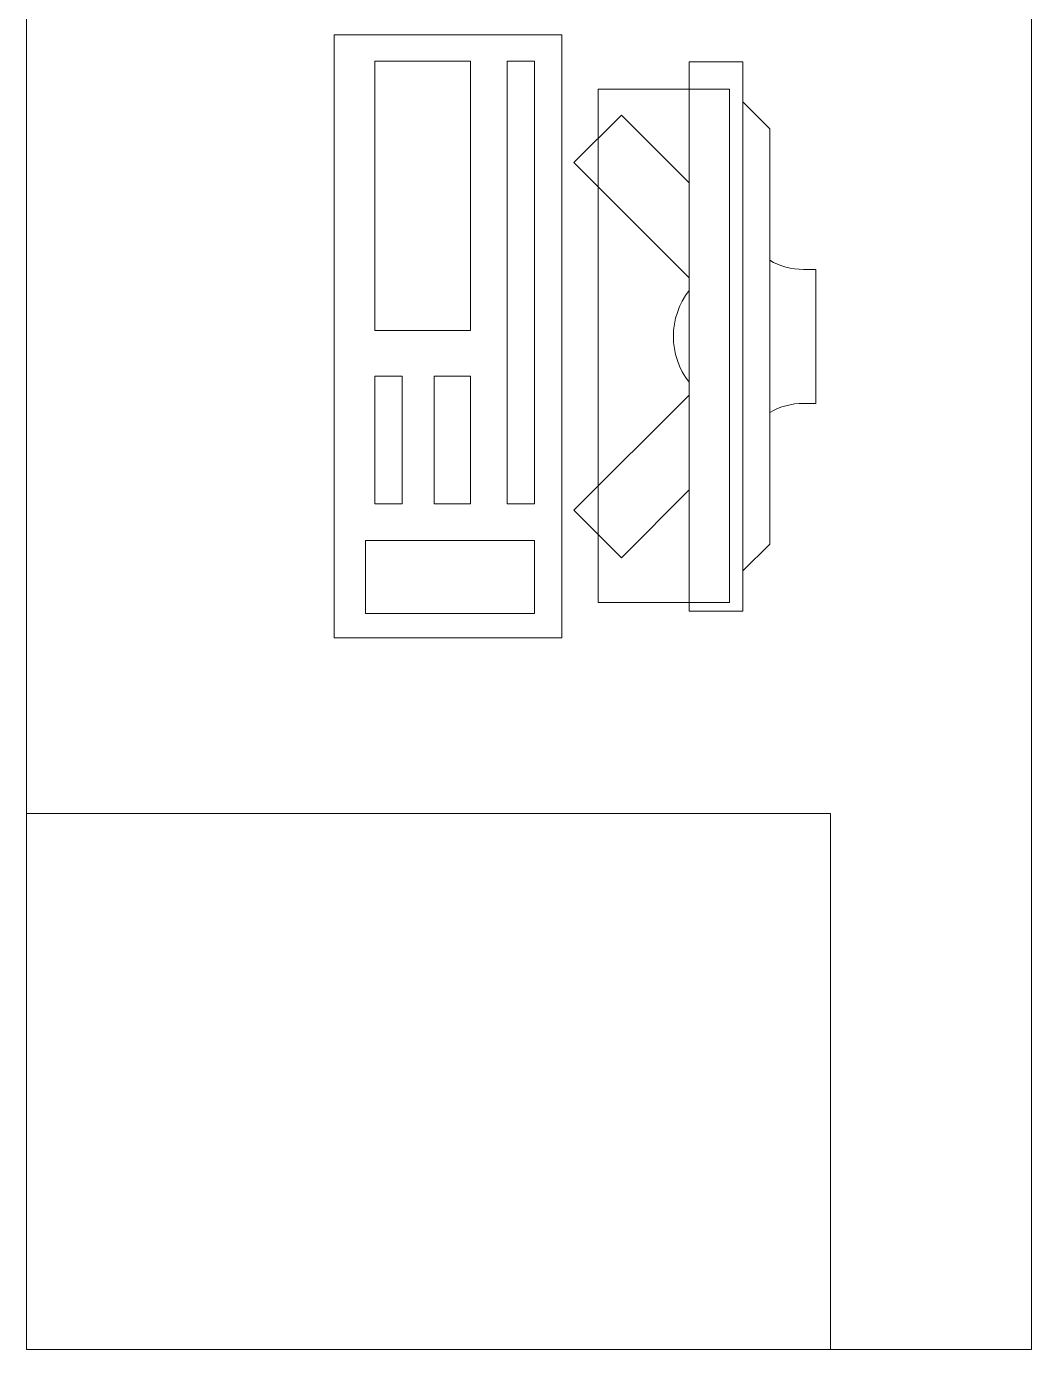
# Model space of a CAD drawing. Header units: inches. Extents: x -501855 to 57169, y -29325 to 19878.
# Drawn here: x 32180 to 32930, y -4491 to -3503 of the extents above; entities that cross this region are included whole.
import ezdxf

# ---------------------------------------------------------------- set-up
doc = ezdxf.new("R2010")
doc.units = ezdxf.units.IN
doc.header["$LTSCALE"] = 25
doc.header["$MEASUREMENT"] = 0
doc.linetypes.add('00-Ground Floor$0$HIDDEN', pattern=[9.525, 6.35, -3.175])
doc.linetypes.add('DASHDOT', pattern=[25.4, 12.7, -6.35, 0, -6.35])
doc.layers.get('0').update_dxf_attribs({"color": 8})
doc.layers.add('00-Ground Floor$0$LOADING', color=253, linetype='Continuous', lineweight=5)
doc.layers.add('E-LITE-CLNG-CNDT', color=6, linetype='DASHDOT', lineweight=35)

# ---------------------------------------------------------------- blocks, each defined once
blk = doc.blocks.new('00-Ground Floor$0$GF21043-P')
at = {"color": 0}
for p, q in [((0.8, 0.75), (-0.8, 0.75)), ((-0.8, 0.75), (-0.8, 0)), ((-0.8, 0), (0.8, 0))]:
    blk.add_line(p, q, dxfattribs=at)
at = {"color": 0, "linetype": '00-Ground Floor$0$HIDDEN'}
for p, q in [((-0.8, 0.6), (-0.4, 0.6)), ((-0.4, 0.6), (-0.4, 0))]:
    blk.add_line(p, q, dxfattribs=at)
blk = doc.blocks.new('00-Ground Floor$0$ITCWLS1-P')
at = {"layer": '00-Ground Floor$0$LOADING'}
for p, q in [((-0.17, 0.45), (-0.17, 0)), ((-0.17, 0.45), (0, 0.45)), ((0, 0.45), (0, 0)), ((-0.26509, 0.43, 0), (-0.30509, 0.43, 0)), ((-0.30509, 0.43, 0), (-0.30509, 0.02, 0)), ((-0.26509, 0.43, 0), (-0.26509, 0.02, 0)), ((-0.14957, 0.43047), (-0.12914, 0.43047)), ((-0.12914, 0.43047), (-0.12914, 0.40893)), ((-0.197, 0.40939), (-0.295, 0.40939)), ((-0.295, 0.02639), (-0.295, 0.40939)), ((-0.197, 0.02639), (-0.197, 0.40939)), ((-0.32509, 0.38, 0), (-0.30509, 0.4, 0)), ((-0.32509, 0.38, 0), (-0.32509, 0.07, 0)), ((-0.35032, 0.275), (-0.35961, 0.275)), ((-0.35961, 0.175), (-0.35961, 0.275)), ((-0.35032, 0.175), (-0.35961, 0.175)), ((-0.32509, 0.07, 0), (-0.30509, 0.05, 0)), ((-0.30509, 0.02, 0), (-0.26509, 0.02, 0)), ((-0.197, 0.02639), (-0.295, 0.02639)), ((-0.17, 0), (0, 0))]:
    blk.add_line(p, q, dxfattribs=at)
at = {"layer": '00-Ground Floor$0$LOADING', "extrusion": (2.48281e-10, 3.18408e-10, -1)}
for p, q in [((-0.26509, 0.33952), (-0.21443, 0.39019)), ((-0.17907, 0.35483), (-0.21443, 0.39019)), ((-0.26509, 0.26881), (-0.17907, 0.35483))]:
    blk.add_line(p, q, dxfattribs=at)
at = {"layer": '00-Ground Floor$0$LOADING', "extrusion": (2.48281e-10, -3.18408e-10, -1)}
for p, q in [((-0.26509, 0.18119), (-0.17907, 0.09517)), ((-0.26509, 0.11048), (-0.21443, 0.05981)), ((-0.17907, 0.09517), (-0.21443, 0.05981))]:
    blk.add_line(p, q, dxfattribs=at)
at = {"layer": '00-Ground Floor$0$LOADING'}
for points in [[(-0.12914, 0.40893), (-0.12914, 0.09996), (-0.14957, 0.09996), (-0.14957, 0.43047)], [(-0.14957, 0.09997), (-0.14957, 0.09997), (-0.14957, 0.09997), (-0.14957, 0.09997), (-0.14957, 0.09997), (-0.14957, 0.09997), (-0.14957, 0.09997), (-0.14957, 0.09997), (-0.14957, 0.09997)], [(-0.14957, 0.09997), (-0.14957, 0.09997), (-0.14957, 0.09997), (-0.14957, 0.09997), (-0.14957, 0.09997), (-0.14957, 0.09997), (-0.14957, 0.09997), (-0.14957, 0.09997), (-0.14957, 0.09997), (-0.14957, 0.09997), (-0.14957, 0.09997), (-0.14957, 0.09997), (-0.14957, 0.09997), (-0.14957, 0.09997), (-0.14957, 0.09997), (-0.14957, 0.09997), (-0.14957, 0.09997), (-0.14957, 0.09997)], [(-0.14957, 0.09996), (-0.14957, 0.09996), (-0.14957, 0.09996), (-0.14957, 0.09996), (-0.14957, 0.09996), (-0.14957, 0.09996), (-0.14957, 0.09996), (-0.14957, 0.09996), (-0.14957, 0.09996), (-0.14957, 0.09996)], [(-0.14957, 0.09996), (-0.14957, 0.09996), (-0.14957, 0.09996), (-0.14957, 0.09996), (-0.14957, 0.09996), (-0.14957, 0.09996), (-0.14957, 0.09996)], [(-0.14957, 0.09997), (-0.14957, 0.09997), (-0.14957, 0.09997), (-0.14957, 0.09997), (-0.14957, 0.09997), (-0.14957, 0.09997), (-0.14957, 0.09997), (-0.14957, 0.09997), (-0.14957, 0.09997), (-0.14957, 0.09997)], [(-0.14957, 0.09997), (-0.14957, 0.09997), (-0.14957, 0.09997), (-0.14957, 0.09997), (-0.14957, 0.09997), (-0.14957, 0.09997), (-0.14957, 0.09997), (-0.14957, 0.09997), (-0.14957, 0.09997), (-0.14957, 0.09997), (-0.14957, 0.09997), (-0.14957, 0.09997), (-0.14957, 0.09997), (-0.14957, 0.09997), (-0.14957, 0.09997)], [(-0.14957, 0.09997), (-0.14957, 0.09997), (-0.14957, 0.09997), (-0.14957, 0.09997), (-0.14957, 0.09997), (-0.14957, 0.09997), (-0.14957, 0.09997), (-0.14957, 0.09997), (-0.14957, 0.09997), (-0.14957, 0.09997)], [(-0.14957, 0.09997), (-0.14957, 0.09997), (-0.14957, 0.09997), (-0.14957, 0.09997), (-0.14957, 0.09997), (-0.14957, 0.09997), (-0.14957, 0.09997), (-0.14957, 0.09997), (-0.14957, 0.09997), (-0.14957, 0.09997)], [(-0.14957, 0.09996), (-0.14957, 0.09996), (-0.14957, 0.09996), (-0.14957, 0.09996), (-0.14957, 0.09996), (-0.14957, 0.09996), (-0.14957, 0.09996), (-0.14957, 0.09996), (-0.14957, 0.09996), (-0.14957, 0.09996), (-0.14957, 0.09996), (-0.14957, 0.09996), (-0.14957, 0.09996), (-0.14957, 0.09996), (-0.14957, 0.09996), (-0.14957, 0.09996), (-0.14957, 0.09996), (-0.14957, 0.09996), (-0.14957, 0.09997), (-0.14957, 0.09997), (-0.14957, 0.09997), (-0.14957, 0.09997), (-0.14957, 0.09997), (-0.14957, 0.09997), (-0.14957, 0.09997), (-0.14957, 0.09997), (-0.14957, 0.09997), (-0.14957, 0.09997), (-0.14957, 0.09997), (-0.14957, 0.09997), (-0.14957, 0.09997), (-0.14957, 0.09997), (-0.14956, 0.09997), (-0.14956, 0.09997), (-0.14956, 0.09997), (-0.14956, 0.09996), (-0.14956, 0.09996), (-0.14956, 0.09996), (-0.14956, 0.09996), (-0.14956, 0.09996), (-0.14956, 0.09996), (-0.14956, 0.09996), (-0.14956, 0.09996), (-0.14956, 0.09996), (-0.14956, 0.09996), (-0.14956, 0.09996), (-0.14956, 0.09996), (-0.14956, 0.09996), (-0.14957, 0.09996), (-0.14957, 0.09996), (-0.14957, 0.09996), (-0.14957, 0.09996), (-0.14957, 0.09996), (-0.14957, 0.09996)], [(-0.14957, 0.09996), (-0.14957, 0.09996), (-0.14957, 0.09996), (-0.14957, 0.09996), (-0.14957, 0.09996), (-0.14957, 0.09996), (-0.14957, 0.09996), (-0.14957, 0.09996), (-0.14957, 0.09996), (-0.14957, 0.09996), (-0.14957, 0.09997), (-0.14957, 0.09997), (-0.14957, 0.09997), (-0.14957, 0.09996), (-0.14957, 0.09996), (-0.14957, 0.09996), (-0.14957, 0.09996), (-0.14957, 0.09996), (-0.14957, 0.09996), (-0.14957, 0.09997), (-0.14957, 0.09997), (-0.14957, 0.09997), (-0.14957, 0.09997), (-0.14957, 0.09997), (-0.14957, 0.09997), (-0.14957, 0.09997), (-0.14957, 0.09997), (-0.14957, 0.09997), (-0.14957, 0.09997), (-0.14957, 0.09997), (-0.14957, 0.09997), (-0.14957, 0.09997), (-0.14957, 0.09997), (-0.14957, 0.09997), (-0.14957, 0.09997), (-0.14957, 0.09997), (-0.14957, 0.09997), (-0.14957, 0.09997), (-0.14957, 0.09997), (-0.14957, 0.09997), (-0.14957, 0.09997), (-0.14957, 0.09997), (-0.14957, 0.09997), (-0.14957, 0.09997), (-0.14957, 0.09997), (-0.14957, 0.09997), (-0.14957, 0.09997), (-0.14957, 0.09997), (-0.14957, 0.09997), (-0.14957, 0.09997), (-0.14957, 0.09997), (-0.14957, 0.09997), (-0.14957, 0.09997), (-0.14957, 0.09997), (-0.14957, 0.09997), (-0.14957, 0.09997), (-0.14957, 0.09997), (-0.14957, 0.09997), (-0.14957, 0.09997), (-0.14957, 0.09997), (-0.14957, 0.09997), (-0.14957, 0.09997), (-0.14957, 0.09997), (-0.14957, 0.09997), (-0.14957, 0.09997), (-0.14957, 0.09997), (-0.14957, 0.09997), (-0.14957, 0.09997), (-0.14957, 0.09997), (-0.14957, 0.09997), (-0.14957, 0.09997), (-0.14957, 0.09997), (-0.14957, 0.09997), (-0.14957, 0.09997), (-0.14957, 0.09997), (-0.14957, 0.09997), (-0.14957, 0.09997), (-0.14957, 0.09997), (-0.14957, 0.09997), (-0.14957, 0.09997), (-0.14956, 0.09997), (-0.14957, 0.09997), (-0.14957, 0.09997), (-0.14957, 0.09997), (-0.14957, 0.09997), (-0.14956, 0.09997), (-0.14957, 0.09997), (-0.14957, 0.09997), (-0.14957, 0.09997), (-0.14957, 0.09997), (-0.14957, 0.09997), (-0.14957, 0.09997), (-0.14957, 0.09997), (-0.14957, 0.09997), (-0.14957, 0.09997), (-0.14957, 0.09997), (-0.14956, 0.09997), (-0.14957, 0.09996), (-0.14957, 0.09996), (-0.14957, 0.09996), (-0.14956, 0.09996), (-0.14957, 0.09996), (-0.14957, 0.09996), (-0.14957, 0.09996), (-0.14957, 0.09996), (-0.14957, 0.09996), (-0.14957, 0.09996), (-0.14957, 0.09996), (-0.14957, 0.09996), (-0.14957, 0.09996), (-0.14957, 0.09996)], [(-0.14957, 0.09996), (-0.14957, 0.09996), (-0.14957, 0.09996), (-0.14957, 0.09996), (-0.14957, 0.09996), (-0.14957, 0.09996), (-0.14957, 0.09996), (-0.14957, 0.09996)], [(-0.14957, 0.09996), (-0.14957, 0.09996), (-0.14957, 0.09996), (-0.14957, 0.09996), (-0.14957, 0.09996), (-0.14957, 0.09996), (-0.14957, 0.09996), (-0.14957, 0.09996), (-0.14957, 0.09996), (-0.14957, 0.09996), (-0.14957, 0.09996), (-0.14957, 0.09996), (-0.14957, 0.09996), (-0.14957, 0.09996), (-0.14957, 0.09996), (-0.14957, 0.09996), (-0.14957, 0.09996), (-0.14957, 0.09996), (-0.14957, 0.09996), (-0.14957, 0.09996), (-0.14957, 0.09996), (-0.14957, 0.09996), (-0.14957, 0.09996), (-0.14957, 0.09996), (-0.14957, 0.09996), (-0.14957, 0.09996), (-0.14957, 0.09996), (-0.14957, 0.09996), (-0.14957, 0.09996), (-0.14957, 0.09996), (-0.14957, 0.09996), (-0.14957, 0.09996), (-0.14957, 0.09996), (-0.14957, 0.09996), (-0.14957, 0.09996), (-0.14957, 0.09996), (-0.14957, 0.09996), (-0.14957, 0.09996), (-0.14957, 0.09996), (-0.14957, 0.09996), (-0.14957, 0.09996), (-0.14957, 0.09996), (-0.14957, 0.09996), (-0.14957, 0.09996), (-0.14957, 0.09996), (-0.14957, 0.09996), (-0.14957, 0.09996), (-0.14957, 0.09996), (-0.14956, 0.09996), (-0.14956, 0.09996), (-0.14956, 0.09996), (-0.14956, 0.09996), (-0.14957, 0.09996), (-0.14957, 0.09996), (-0.14957, 0.09996), (-0.14957, 0.09996), (-0.14957, 0.09996), (-0.14957, 0.09996), (-0.14956, 0.09996), (-0.14957, 0.09996), (-0.14957, 0.09996), (-0.14957, 0.09996), (-0.14957, 0.09996), (-0.14957, 0.09996), (-0.14957, 0.09996), (-0.14957, 0.09996), (-0.14957, 0.09996), (-0.14957, 0.09996), (-0.14957, 0.09996), (-0.14956, 0.09996), (-0.14956, 0.09996), (-0.14957, 0.09996), (-0.14957, 0.09996), (-0.14957, 0.09996), (-0.14957, 0.09996), (-0.14957, 0.09996), (-0.14957, 0.09996), (-0.14957, 0.09996), (-0.14957, 0.09996), (-0.14957, 0.09996), (-0.14957, 0.09996), (-0.14957, 0.09996), (-0.14957, 0.09996), (-0.14957, 0.09996), (-0.14957, 0.09996), (-0.14957, 0.09996), (-0.14957, 0.09996), (-0.14957, 0.09996), (-0.14957, 0.09996)], [(-0.14957, 0.09996), (-0.14957, 0.09996), (-0.14957, 0.09996), (-0.14957, 0.09996), (-0.14957, 0.09996), (-0.14957, 0.09996), (-0.14957, 0.09996), (-0.14957, 0.09996), (-0.14957, 0.09996), (-0.14957, 0.09996), (-0.14957, 0.09996), (-0.14957, 0.09996)], [(-0.14957, 0.09996), (-0.14957, 0.09996), (-0.14956, 0.09996), (-0.14956, 0.09996), (-0.14956, 0.09996), (-0.14956, 0.09996), (-0.14957, 0.09996)], [(-0.14957, 0.09996), (-0.14957, 0.09996), (-0.14957, 0.09996), (-0.14957, 0.09996), (-0.14957, 0.09996), (-0.14957, 0.09996), (-0.14957, 0.09996), (-0.14957, 0.09996), (-0.14957, 0.09996), (-0.14956, 0.09996), (-0.14956, 0.09996), (-0.14956, 0.09996), (-0.14956, 0.09996), (-0.14956, 0.09996), (-0.14956, 0.09996), (-0.14956, 0.09996), (-0.14957, 0.09996)]]:
    blk.add_lwpolyline(points, dxfattribs=at)
for points in [[(-0.1019, 0.43047), (-0.03039, 0.43047), (-0.03039, 0.22944), (-0.1019, 0.22944)], [(-0.1019, 0.19536), (-0.07466, 0.19536), (-0.07466, 0.09996), (-0.1019, 0.09996)], [(-0.03039, 0.19536), (-0.05082, 0.19536), (-0.05082, 0.09996), (-0.03039, 0.09996)], [(-0.14956, 0.09996), (-0.14956, 0.09996), (-0.14956, 0.09996), (-0.14956, 0.09996), (-0.14956, 0.09996), (-0.14956, 0.09996), (-0.14956, 0.09996), (-0.14956, 0.09996), (-0.14957, 0.09996), (-0.14957, 0.09996), (-0.14957, 0.09996), (-0.14957, 0.09996), (-0.14957, 0.09996), (-0.14957, 0.09996), (-0.14957, 0.09996), (-0.14957, 0.09996), (-0.14957, 0.09996), (-0.14957, 0.09996), (-0.14957, 0.09996), (-0.14957, 0.09996), (-0.14957, 0.09996), (-0.14957, 0.09996), (-0.14957, 0.09996), (-0.14957, 0.09996), (-0.14957, 0.09996), (-0.14957, 0.09996), (-0.14957, 0.09996), (-0.14957, 0.09996), (-0.14957, 0.09996), (-0.14957, 0.09996), (-0.14957, 0.09996), (-0.14957, 0.09996), (-0.14957, 0.09996), (-0.14957, 0.09996), (-0.14957, 0.09996), (-0.14957, 0.09996), (-0.14957, 0.09996), (-0.14957, 0.09996), (-0.14957, 0.09996), (-0.14957, 0.09996), (-0.14957, 0.09996), (-0.14957, 0.09996), (-0.14957, 0.09996), (-0.14957, 0.09996), (-0.14957, 0.09996), (-0.14957, 0.09996), (-0.14957, 0.09996), (-0.14957, 0.09996), (-0.14957, 0.09996), (-0.14957, 0.09996), (-0.14957, 0.09996), (-0.14957, 0.09996), (-0.14957, 0.09996), (-0.14957, 0.09996), (-0.14957, 0.09996), (-0.14957, 0.09996), (-0.14957, 0.09996), (-0.14956, 0.09996), (-0.14956, 0.09996), (-0.14956, 0.09996), (-0.14956, 0.09996), (-0.14956, 0.09996), (-0.14956, 0.09996), (-0.14956, 0.09996), (-0.14956, 0.09996), (-0.14956, 0.09996), (-0.14956, 0.09996), (-0.14956, 0.09996), (-0.14956, 0.09996), (-0.14956, 0.09996), (-0.14956, 0.09996), (-0.14956, 0.09996), (-0.14956, 0.09996), (-0.14956, 0.09996), (-0.14956, 0.09996), (-0.14956, 0.09996), (-0.14956, 0.09996), (-0.14956, 0.09996), (-0.14956, 0.09996), (-0.14956, 0.09996), (-0.14956, 0.09996), (-0.14956, 0.09996), (-0.14956, 0.09996), (-0.14956, 0.09996), (-0.14956, 0.09996), (-0.14956, 0.09996), (-0.14956, 0.09996), (-0.14956, 0.09996), (-0.14956, 0.09996), (-0.14957, 0.09996), (-0.14957, 0.09996), (-0.14957, 0.09996), (-0.14957, 0.09996), (-0.14957, 0.09996), (-0.14957, 0.09996), (-0.14957, 0.09996), (-0.14957, 0.09996), (-0.14957, 0.09996), (-0.14957, 0.09996), (-0.14957, 0.09996), (-0.14957, 0.09996), (-0.14957, 0.09996), (-0.14957, 0.09996), (-0.14957, 0.09996), (-0.14957, 0.09996), (-0.14957, 0.09996), (-0.14957, 0.09996), (-0.14957, 0.09996), (-0.14957, 0.09996), (-0.14957, 0.09996), (-0.14957, 0.09996), (-0.14957, 0.09996), (-0.14957, 0.09996), (-0.14957, 0.09996), (-0.14957, 0.09996), (-0.14957, 0.09996), (-0.14957, 0.09996), (-0.14957, 0.09996), (-0.14957, 0.09996), (-0.14957, 0.09996), (-0.14957, 0.09996), (-0.14957, 0.09996), (-0.14957, 0.09996), (-0.14957, 0.09996), (-0.14957, 0.09996), (-0.14957, 0.09996), (-0.14957, 0.09996), (-0.14957, 0.09996), (-0.14957, 0.09996), (-0.14957, 0.09996), (-0.14957, 0.09996), (-0.14957, 0.09996), (-0.14957, 0.09996), (-0.14957, 0.09996), (-0.14957, 0.09996), (-0.14957, 0.09996), (-0.14957, 0.09996), (-0.14957, 0.09996), (-0.14957, 0.09996), (-0.14957, 0.09996), (-0.14957, 0.09996), (-0.14957, 0.09996), (-0.14957, 0.09996), (-0.14957, 0.09996), (-0.14957, 0.09996), (-0.14957, 0.09996), (-0.14957, 0.09996), (-0.14957, 0.09996), (-0.14957, 0.09996), (-0.14957, 0.09996), (-0.14957, 0.09996), (-0.14957, 0.09996), (-0.14957, 0.09996), (-0.14957, 0.09996), (-0.14956, 0.09996), (-0.14956, 0.09996), (-0.14956, 0.09996), (-0.14956, 0.09996), (-0.14956, 0.09996), (-0.14956, 0.09996), (-0.14956, 0.09996), (-0.14956, 0.09996), (-0.14956, 0.09996), (-0.14956, 0.09996), (-0.14956, 0.09996), (-0.14956, 0.09996), (-0.14956, 0.09996), (-0.14956, 0.09996), (-0.14956, 0.09996), (-0.14956, 0.09996), (-0.14956, 0.09996), (-0.14956, 0.09996), (-0.14956, 0.09996), (-0.14956, 0.09996), (-0.14956, 0.09996), (-0.14956, 0.09996), (-0.14956, 0.09996), (-0.14956, 0.09996), (-0.14956, 0.09996), (-0.14956, 0.09996), (-0.14956, 0.09996), (-0.14956, 0.09996), (-0.14956, 0.09996), (-0.14956, 0.09996), (-0.14956, 0.09996), (-0.14956, 0.09996), (-0.14956, 0.09996), (-0.14956, 0.09996), (-0.14956, 0.09996), (-0.14956, 0.09996), (-0.14956, 0.09996), (-0.14956, 0.09996), (-0.14956, 0.09996), (-0.14956, 0.09996), (-0.14956, 0.09996), (-0.14956, 0.09996), (-0.14956, 0.09996), (-0.14956, 0.09996), (-0.14956, 0.09996), (-0.14956, 0.09996), (-0.14956, 0.09996), (-0.14957, 0.09996), (-0.14957, 0.09996), (-0.14957, 0.09996), (-0.14957, 0.09996), (-0.14957, 0.09996), (-0.14957, 0.09996), (-0.14957, 0.09996), (-0.14957, 0.09996), (-0.14957, 0.09996), (-0.14957, 0.09996), (-0.14957, 0.09996), (-0.14957, 0.09996), (-0.14957, 0.09996), (-0.14957, 0.09996), (-0.14957, 0.09996), (-0.14957, 0.09996), (-0.14957, 0.09996), (-0.14957, 0.09996), (-0.14957, 0.09996), (-0.14957, 0.09996), (-0.14957, 0.09996), (-0.14957, 0.09996), (-0.14957, 0.09996), (-0.14957, 0.09996), (-0.14957, 0.09996), (-0.14957, 0.09996), (-0.14957, 0.09996), (-0.14957, 0.09996), (-0.14957, 0.09996), (-0.14957, 0.09996), (-0.14957, 0.09996), (-0.14957, 0.09996), (-0.14957, 0.09996), (-0.14957, 0.09996), (-0.14956, 0.09996), (-0.14956, 0.09996), (-0.14956, 0.09996), (-0.14956, 0.09996), (-0.14956, 0.09996), (-0.14956, 0.09996), (-0.14956, 0.09996), (-0.14956, 0.09996), (-0.14956, 0.09996), (-0.14956, 0.09996), (-0.14956, 0.09996), (-0.14956, 0.09996), (-0.14956, 0.09996), (-0.14956, 0.09996), (-0.14956, 0.09996), (-0.14956, 0.09996), (-0.14956, 0.09996), (-0.14956, 0.09996), (-0.14956, 0.09996), (-0.14956, 0.09996), (-0.14956, 0.09996), (-0.14956, 0.09996), (-0.14956, 0.09996), (-0.14956, 0.09996), (-0.14956, 0.09996), (-0.14956, 0.09996), (-0.14956, 0.09996), (-0.14956, 0.09996), (-0.14956, 0.09996), (-0.14956, 0.09996), (-0.14956, 0.09996), (-0.14956, 0.09996), (-0.14956, 0.09996), (-0.14956, 0.09996), (-0.14956, 0.09996), (-0.14956, 0.09996), (-0.14956, 0.09996), (-0.14956, 0.09996), (-0.14956, 0.09996), (-0.14956, 0.09996), (-0.14956, 0.09996), (-0.14956, 0.09996)], [(-0.14957, 0.09996), (-0.14957, 0.09996), (-0.14957, 0.09996), (-0.14957, 0.09996), (-0.14957, 0.09996), (-0.14957, 0.09996), (-0.14957, 0.09996), (-0.14957, 0.09996), (-0.14957, 0.09996), (-0.14957, 0.09996), (-0.14957, 0.09996), (-0.14957, 0.09996), (-0.14957, 0.09996), (-0.14957, 0.09996), (-0.14957, 0.09996), (-0.14957, 0.09996), (-0.14957, 0.09996), (-0.14957, 0.09996), (-0.14957, 0.09996), (-0.14957, 0.09996), (-0.14957, 0.09996), (-0.14957, 0.09996), (-0.14957, 0.09996), (-0.14957, 0.09996), (-0.14957, 0.09996), (-0.14957, 0.09996), (-0.14957, 0.09996), (-0.14957, 0.09996), (-0.14957, 0.09996), (-0.14957, 0.09996), (-0.14957, 0.09996), (-0.14957, 0.09996), (-0.14957, 0.09996), (-0.14957, 0.09996), (-0.14957, 0.09996), (-0.14957, 0.09996), (-0.14957, 0.09996), (-0.14957, 0.09996), (-0.14957, 0.09996), (-0.14957, 0.09996), (-0.14957, 0.09996), (-0.14957, 0.09996), (-0.14957, 0.09996), (-0.14957, 0.09996), (-0.14957, 0.09996), (-0.14957, 0.09996), (-0.14957, 0.09996), (-0.14957, 0.09996), (-0.14957, 0.09996), (-0.14957, 0.09996), (-0.14957, 0.09996), (-0.14957, 0.09996), (-0.14957, 0.09996), (-0.14957, 0.09996), (-0.14957, 0.09996), (-0.14957, 0.09996), (-0.14957, 0.09996), (-0.14957, 0.09996), (-0.14957, 0.09996), (-0.14957, 0.09996), (-0.14957, 0.09996), (-0.14957, 0.09996), (-0.14957, 0.09996), (-0.14957, 0.09996), (-0.14957, 0.09996), (-0.14957, 0.09996), (-0.14957, 0.09996), (-0.14957, 0.09996), (-0.14957, 0.09996), (-0.14957, 0.09996), (-0.14957, 0.09996), (-0.14957, 0.09996), (-0.14957, 0.09996), (-0.14957, 0.09996), (-0.14957, 0.09996), (-0.14957, 0.09996), (-0.14957, 0.09996), (-0.14957, 0.09996), (-0.14957, 0.09996), (-0.14957, 0.09996), (-0.14957, 0.09996), (-0.14957, 0.09996), (-0.14957, 0.09996), (-0.14957, 0.09996), (-0.14957, 0.09996), (-0.14957, 0.09996), (-0.14957, 0.09996), (-0.14957, 0.09996), (-0.14957, 0.09996), (-0.14957, 0.09996), (-0.14957, 0.09996), (-0.14957, 0.09996), (-0.14957, 0.09996), (-0.14957, 0.09996), (-0.14957, 0.09996), (-0.14957, 0.09996), (-0.14957, 0.09996), (-0.14957, 0.09996), (-0.14957, 0.09996), (-0.14957, 0.09996), (-0.14957, 0.09996), (-0.14957, 0.09996), (-0.14957, 0.09996), (-0.14957, 0.09996), (-0.14957, 0.09996), (-0.14957, 0.09996), (-0.14957, 0.09996), (-0.14957, 0.09996), (-0.14957, 0.09996), (-0.14957, 0.09996), (-0.14957, 0.09996), (-0.14957, 0.09996), (-0.14957, 0.09996), (-0.14957, 0.09996), (-0.14957, 0.09996), (-0.14957, 0.09996), (-0.14957, 0.09996), (-0.14957, 0.09996), (-0.14957, 0.09996), (-0.14957, 0.09996), (-0.14957, 0.09996), (-0.14957, 0.09996), (-0.14957, 0.09996), (-0.14957, 0.09996), (-0.14957, 0.09996), (-0.14957, 0.09996), (-0.14957, 0.09996), (-0.14957, 0.09996), (-0.14957, 0.09996), (-0.14957, 0.09996), (-0.14957, 0.09996), (-0.14957, 0.09996), (-0.14957, 0.09996), (-0.14957, 0.09996), (-0.14957, 0.09996), (-0.14957, 0.09996), (-0.14957, 0.09996), (-0.14957, 0.09996), (-0.14957, 0.09996), (-0.14957, 0.09996), (-0.14957, 0.09996), (-0.14957, 0.09996), (-0.14957, 0.09996), (-0.14957, 0.09996), (-0.14957, 0.09996), (-0.14957, 0.09996), (-0.14957, 0.09996), (-0.14957, 0.09996), (-0.14957, 0.09996), (-0.14957, 0.09996), (-0.14957, 0.09996), (-0.14957, 0.09996), (-0.14957, 0.09996), (-0.14957, 0.09996), (-0.14957, 0.09996), (-0.14957, 0.09996), (-0.14957, 0.09996), (-0.14957, 0.09996), (-0.14957, 0.09996), (-0.14957, 0.09996), (-0.14957, 0.09996), (-0.14957, 0.09996), (-0.14957, 0.09996), (-0.14957, 0.09996), (-0.14957, 0.09996), (-0.14957, 0.09996), (-0.14957, 0.09996), (-0.14957, 0.09996), (-0.14957, 0.09996), (-0.14957, 0.09996), (-0.14957, 0.09996), (-0.14957, 0.09996), (-0.14957, 0.09996), (-0.14957, 0.09996), (-0.14957, 0.09996), (-0.14957, 0.09996), (-0.14957, 0.09996), (-0.14957, 0.09996), (-0.14957, 0.09996), (-0.14957, 0.09996), (-0.14957, 0.09996), (-0.14957, 0.09996), (-0.14957, 0.09996), (-0.14957, 0.09996), (-0.14957, 0.09996), (-0.14957, 0.09996), (-0.14957, 0.09996), (-0.14957, 0.09996), (-0.14957, 0.09996), (-0.14957, 0.09996), (-0.14957, 0.09996), (-0.14957, 0.09996), (-0.14957, 0.09996), (-0.14957, 0.09996), (-0.14957, 0.09996), (-0.14957, 0.09996), (-0.14957, 0.09996), (-0.14957, 0.09996), (-0.14957, 0.09996), (-0.14957, 0.09996), (-0.14957, 0.09996), (-0.14957, 0.09996), (-0.14957, 0.09996), (-0.14957, 0.09996), (-0.14957, 0.09996), (-0.14957, 0.09996), (-0.14957, 0.09996), (-0.14957, 0.09996), (-0.14957, 0.09996), (-0.14957, 0.09996), (-0.14957, 0.09996), (-0.14957, 0.09996), (-0.14957, 0.09996), (-0.14957, 0.09996)], [(-0.14957, 0.09996), (-0.14957, 0.09996), (-0.14957, 0.09996), (-0.14957, 0.09996), (-0.14957, 0.09996), (-0.14957, 0.09996), (-0.14957, 0.09996), (-0.14957, 0.09996), (-0.14957, 0.09996), (-0.14957, 0.09996), (-0.14957, 0.09996), (-0.14957, 0.09996), (-0.14957, 0.09996), (-0.14957, 0.09996), (-0.14957, 0.09996), (-0.14957, 0.09996), (-0.14957, 0.09996), (-0.14957, 0.09996), (-0.14957, 0.09996), (-0.14957, 0.09996), (-0.14957, 0.09996), (-0.14957, 0.09996), (-0.14957, 0.09996), (-0.14957, 0.09996), (-0.14957, 0.09996), (-0.14957, 0.09996), (-0.14957, 0.09996), (-0.14957, 0.09996), (-0.14957, 0.09996), (-0.14957, 0.09996), (-0.14957, 0.09996), (-0.14957, 0.09996), (-0.14957, 0.09996), (-0.14957, 0.09996), (-0.14957, 0.09996), (-0.14957, 0.09996), (-0.14957, 0.09996), (-0.14957, 0.09996), (-0.14957, 0.09996), (-0.14957, 0.09996), (-0.14957, 0.09996), (-0.14957, 0.09996), (-0.14957, 0.09996), (-0.14957, 0.09996), (-0.14957, 0.09996), (-0.14957, 0.09996), (-0.14957, 0.09996), (-0.14957, 0.09996), (-0.14957, 0.09996), (-0.14957, 0.09996), (-0.14957, 0.09996), (-0.14957, 0.09996), (-0.14957, 0.09996), (-0.14957, 0.09996), (-0.14957, 0.09996), (-0.14957, 0.09996), (-0.14957, 0.09996), (-0.14957, 0.09996), (-0.14957, 0.09996), (-0.14957, 0.09996), (-0.14957, 0.09996), (-0.14957, 0.09996), (-0.14957, 0.09996), (-0.14957, 0.09996), (-0.14957, 0.09996), (-0.14957, 0.09996), (-0.14957, 0.09996), (-0.14957, 0.09996), (-0.14957, 0.09996), (-0.14957, 0.09996), (-0.14957, 0.09996), (-0.14957, 0.09996), (-0.14957, 0.09996), (-0.14957, 0.09996), (-0.14957, 0.09996), (-0.14957, 0.09996), (-0.14957, 0.09996), (-0.14957, 0.09996), (-0.14957, 0.09996), (-0.14957, 0.09996), (-0.14957, 0.09996), (-0.14957, 0.09996), (-0.14957, 0.09996), (-0.14957, 0.09996), (-0.14957, 0.09996), (-0.14957, 0.09996), (-0.14957, 0.09996), (-0.14957, 0.09996), (-0.14957, 0.09996), (-0.14957, 0.09996), (-0.14957, 0.09996), (-0.14957, 0.09996), (-0.14957, 0.09996), (-0.14957, 0.09996), (-0.14957, 0.09996), (-0.14957, 0.09996), (-0.14957, 0.09996), (-0.14957, 0.09996), (-0.14957, 0.09996), (-0.14957, 0.09996), (-0.14957, 0.09996), (-0.14957, 0.09996), (-0.14957, 0.09996), (-0.14957, 0.09996), (-0.14957, 0.09996), (-0.14957, 0.09996), (-0.14957, 0.09996), (-0.14957, 0.09996), (-0.14957, 0.09996), (-0.14957, 0.09996), (-0.14957, 0.09996), (-0.14957, 0.09996), (-0.14957, 0.09996), (-0.14957, 0.09996), (-0.14957, 0.09996), (-0.14957, 0.09996), (-0.14957, 0.09996), (-0.14957, 0.09996), (-0.14957, 0.09996), (-0.14957, 0.09996), (-0.14957, 0.09996), (-0.14957, 0.09996), (-0.14957, 0.09996), (-0.14957, 0.09996), (-0.14957, 0.09996), (-0.14957, 0.09996), (-0.14957, 0.09996), (-0.14957, 0.09996), (-0.14957, 0.09996), (-0.14957, 0.09996), (-0.14957, 0.09996), (-0.14957, 0.09996), (-0.14957, 0.09996), (-0.14957, 0.09996), (-0.14957, 0.09996), (-0.14957, 0.09996), (-0.14957, 0.09996), (-0.14957, 0.09996), (-0.14957, 0.09996), (-0.14957, 0.09996), (-0.14957, 0.09996), (-0.14957, 0.09996), (-0.14957, 0.09996), (-0.14957, 0.09996), (-0.14957, 0.09996), (-0.14957, 0.09996), (-0.14957, 0.09996), (-0.14957, 0.09996), (-0.14957, 0.09996), (-0.14957, 0.09996), (-0.14957, 0.09996), (-0.14957, 0.09996), (-0.14957, 0.09996), (-0.14957, 0.09996), (-0.14957, 0.09996), (-0.14957, 0.09996), (-0.14957, 0.09996), (-0.14957, 0.09996), (-0.14957, 0.09996), (-0.14957, 0.09996), (-0.14957, 0.09996), (-0.14957, 0.09996), (-0.14957, 0.09996), (-0.14957, 0.09996), (-0.14957, 0.09996), (-0.14957, 0.09996), (-0.14957, 0.09996), (-0.14957, 0.09996), (-0.14957, 0.09996), (-0.14957, 0.09996), (-0.14957, 0.09996), (-0.14957, 0.09996), (-0.14957, 0.09996), (-0.14957, 0.09996), (-0.14957, 0.09996), (-0.14957, 0.09996), (-0.14957, 0.09996), (-0.14957, 0.09996), (-0.14957, 0.09996), (-0.14957, 0.09996), (-0.14957, 0.09996), (-0.14957, 0.09996), (-0.14957, 0.09996), (-0.14957, 0.09996), (-0.14957, 0.09996), (-0.14957, 0.09996), (-0.14957, 0.09996), (-0.14957, 0.09996), (-0.14957, 0.09996), (-0.14957, 0.09996), (-0.14957, 0.09996), (-0.14957, 0.09996), (-0.14957, 0.09996), (-0.14957, 0.09996), (-0.14957, 0.09996), (-0.14957, 0.09996), (-0.14957, 0.09996), (-0.14957, 0.09996), (-0.14957, 0.09996), (-0.14957, 0.09996), (-0.14957, 0.09996), (-0.14957, 0.09996), (-0.14957, 0.09996), (-0.14957, 0.09996), (-0.14957, 0.09996), (-0.14957, 0.09996), (-0.14957, 0.09996), (-0.14957, 0.09996), (-0.14957, 0.09996), (-0.14957, 0.09996), (-0.14957, 0.09996), (-0.14957, 0.09996), (-0.14957, 0.09996), (-0.14957, 0.09996), (-0.14957, 0.09996), (-0.14957, 0.09996), (-0.14957, 0.09996), (-0.14957, 0.09996), (-0.14957, 0.09996)], [(-0.14957, 0.0727), (-0.02358, 0.0727), (-0.02358, 0.01818), (-0.14957, 0.01818)]]:
    blk.add_lwpolyline(points, close=True, dxfattribs=at)
for centre, radius, start, end in [((-0.35032, 0.325), 0.05, 270, 300.30934), ((-0.3089, 0.225), 0.05564, 321.94311, 38.05689), ((-0.35032, 0.125), 0.05, 59.69066, 90)]:
    blk.add_arc(centre, radius, start, end, dxfattribs=at)
blk = doc.blocks.new('00-Ground Floor')
at = {"layer": '00-Ground Floor$0$LOADING', "extrusion": (-2.34183e-18, -2.24019e-05, 1), "xscale": -1000, "yscale": 1000, "zscale": 1000, "rotation": 270}
blk.add_blockref('00-Ground Floor$0$GF21043-P', (32180.44, -3690.69, 0.06), dxfattribs=at)
at = {"layer": '00-Ground Floor$0$LOADING', "extrusion": (-8.01373e-06, 1.94017e-16, 1), "xscale": -1000.000000000008, "yscale": 1000.000000000008, "zscale": 1000.000000000008, "rotation": 359.9999999935353}
blk.add_blockref('00-Ground Floor$0$ITCWLS1-P', (32409.94, -3959.48, -0.27), dxfattribs=at)

msp = doc.modelspace()

# ---------------------------------------------------------------- block references
at = {"layer": 'E-LITE-CLNG-CNDT'}
msp.add_blockref('00-Ground Floor', (0, 0), dxfattribs=at)

doc.saveas('drawing.dxf')
